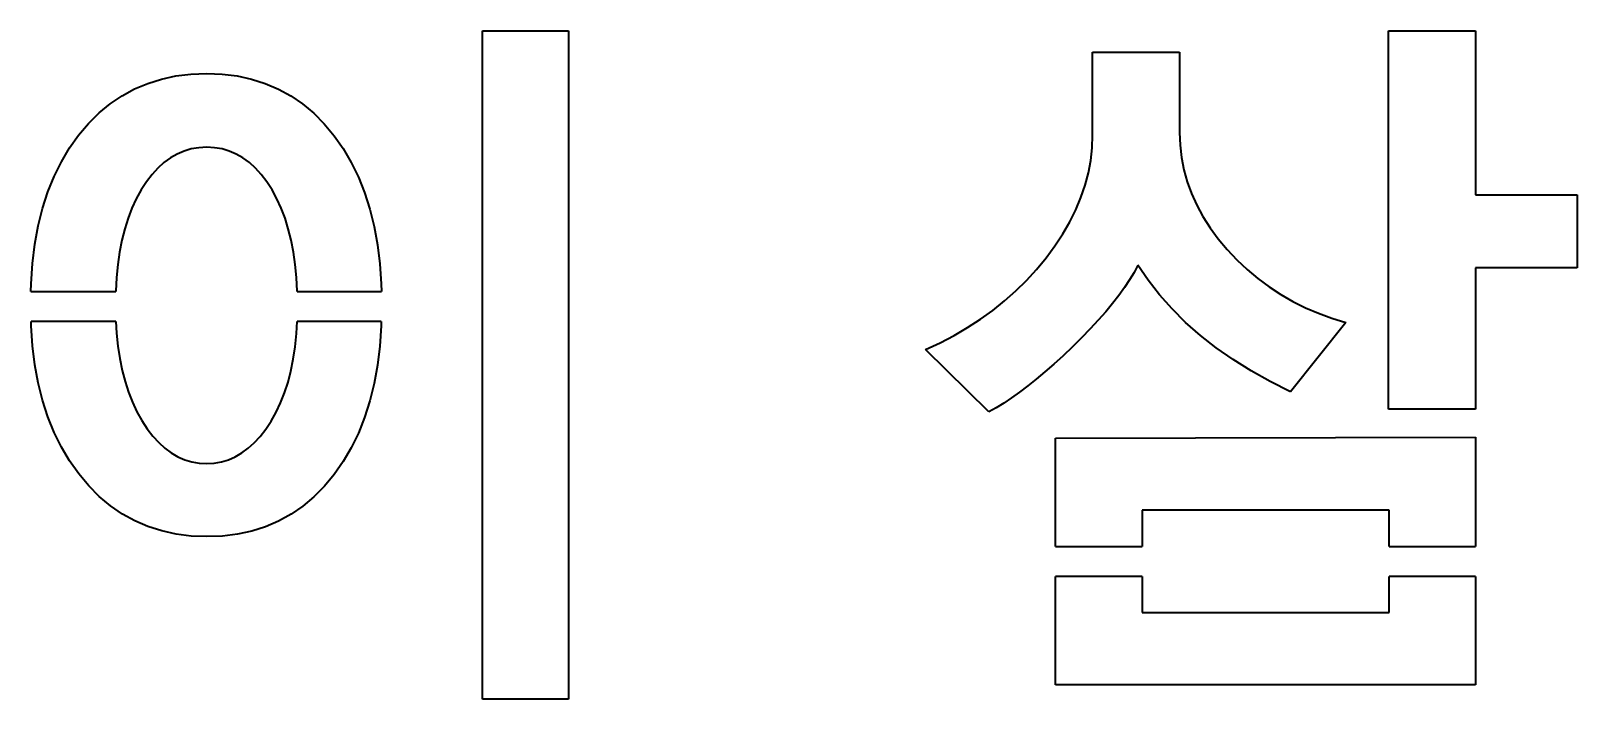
# Model space of a CAD drawing. Extents: x 480 to 710, y 306 to 536.
# Drawn here: x 538.8 to 590.3, y 394 to 416.3 of the extents above; entities that cross this region are included whole.
import ezdxf

# ---------------------------------------------------------------- set-up
doc = ezdxf.new("R2010")
doc.units = 0

msp = doc.modelspace()

# ---------------------------------------------------------------- linework, layer by layer
at = {"color": 7, "lineweight": 35}
for p, q in [((553.820679, 394.014648), (553.820679, 416.29248)), ((556.684814, 416.29248), (556.684814, 394.014648))]:
    msp.add_line(p, q, dxfattribs=at)
at = {"color": 7, "lineweight": 35, "ltscale": 0.071603}
for p, q in [((553.820679, 416.29248), (556.684814, 416.29248)), ((556.684814, 394.014648), (553.820679, 394.014648))]:
    msp.add_line(p, q, dxfattribs=at)
at = {"color": 7, "lineweight": 35, "ltscale": 0.315285}
msp.add_line((584.009521, 403.681091), (584.009521, 416.29248), dxfattribs=at)
at = {"color": 7, "lineweight": 35, "ltscale": 0.072469}
for p, q in [((584.009521, 416.29248), (586.908264, 416.29248)), ((586.908264, 403.681091), (584.009521, 403.681091))]:
    msp.add_line(p, q, dxfattribs=at)
at = {"color": 7, "lineweight": 35, "ltscale": 0.136565}
msp.add_line((586.908264, 416.29248), (586.908264, 410.829865), dxfattribs=at)
at = {"color": 7, "lineweight": 35, "ltscale": 0.069293}
msp.add_line((574.146729, 412.816284), (574.146729, 415.588013), dxfattribs=at)
at = {"color": 7, "lineweight": 35, "ltscale": 0.07247}
msp.add_line((574.146729, 415.588013), (577.045532, 415.588013), dxfattribs=at)
at = {"color": 7, "lineweight": 35, "ltscale": 0.066984}
msp.add_line((577.045532, 415.588013), (577.045532, 412.908661), dxfattribs=at)
at = {"color": 7, "lineweight": 35, "ltscale": 0.012276}
msp.add_line((543.123169, 414.686951), (543.603333, 414.789734), dxfattribs=at)
at = {"color": 7, "lineweight": 35, "ltscale": 0.012633}
msp.add_line((543.603333, 414.789734), (544.104858, 414.85141), dxfattribs=at)
at = {"color": 7, "lineweight": 35, "ltscale": 0.013081}
msp.add_line((544.104858, 414.85141), (544.627686, 414.871979), dxfattribs=at)
at = {"color": 7, "lineweight": 35, "ltscale": 0.013026}
msp.add_line((544.627686, 414.871979), (545.148315, 414.851257), dxfattribs=at)
at = {"color": 7, "lineweight": 35, "ltscale": 0.012575}
msp.add_line((545.148315, 414.851257), (545.647461, 414.789063), dxfattribs=at)
at = {"color": 7, "lineweight": 35, "ltscale": 0.012224}
msp.add_line((545.647461, 414.789063), (546.125305, 414.685425), dxfattribs=at)
at = {"color": 7, "lineweight": 35, "ltscale": 0.011839}
msp.add_line((541.810913, 414.131927), (542.22699, 414.358032), dxfattribs=at)
at = {"color": 7, "lineweight": 35, "ltscale": 0.011874}
msp.add_line((542.22699, 414.358032), (542.664429, 414.54306), dxfattribs=at)
at = {"color": 7, "lineweight": 35, "ltscale": 0.012019}
msp.add_line((542.664429, 414.54306), (543.123169, 414.686951), dxfattribs=at)
at = {"color": 7, "lineweight": 35, "ltscale": 0.011975}
msp.add_line((546.125305, 414.685425), (546.581787, 414.540283), dxfattribs=at)
at = {"color": 7, "lineweight": 35, "ltscale": 0.011836}
msp.add_line((546.581787, 414.540283), (547.016907, 414.353729), dxfattribs=at)
at = {"color": 7, "lineweight": 35, "ltscale": 0.011811}
msp.add_line((547.016907, 414.353729), (547.430664, 414.125671), dxfattribs=at)
at = {"color": 7, "lineweight": 35, "ltscale": 0.012106}
msp.add_line((541.042908, 413.556335), (541.41626, 413.864685), dxfattribs=at)
at = {"color": 7, "lineweight": 35, "ltscale": 0.011916}
msp.add_line((541.41626, 413.864685), (541.810913, 414.131927), dxfattribs=at)
at = {"color": 7, "lineweight": 35, "ltscale": 0.011899}
msp.add_line((547.430664, 414.125671), (547.822998, 413.856201), dxfattribs=at)
at = {"color": 7, "lineweight": 35, "ltscale": 0.012103}
msp.add_line((547.822998, 413.856201), (548.194031, 413.545227), dxfattribs=at)
at = {"color": 7, "lineweight": 35, "ltscale": 0.012792}
msp.add_line((540.360413, 412.816284), (540.690979, 413.206848), dxfattribs=at)
at = {"color": 7, "lineweight": 35, "ltscale": 0.012399}
msp.add_line((540.690979, 413.206848), (541.042908, 413.556335), dxfattribs=at)
at = {"color": 7, "lineweight": 35, "ltscale": 0.01241}
msp.add_line((548.194031, 413.545227), (548.54364, 413.19281), dxfattribs=at)
at = {"color": 7, "lineweight": 35, "ltscale": 0.013096}
msp.add_line((540.056458, 412.389648), (540.360413, 412.816284), dxfattribs=at)
at = {"color": 7, "lineweight": 35, "ltscale": 0.012819}
msp.add_line((548.54364, 413.19281), (548.871948, 412.79895), dxfattribs=at)
at = {"color": 7, "lineweight": 35, "ltscale": 0.013123}
msp.add_line((548.871948, 412.79895), (549.173645, 412.369385), dxfattribs=at)
at = {"color": 7, "lineweight": 35, "ltscale": 0.01054}
msp.add_line((574.131287, 412.394958), (574.146729, 412.816284), dxfattribs=at)
at = {"color": 7, "lineweight": 35, "ltscale": 0.010546}
msp.add_line((577.045532, 412.908661), (577.061401, 412.487122), dxfattribs=at)
at = {"color": 7, "lineweight": 35, "ltscale": 0.013307}
msp.add_line((539.784546, 411.932068), (540.056458, 412.389648), dxfattribs=at)
at = {"color": 7, "lineweight": 35, "ltscale": 0.006427}
msp.add_line((543.640991, 412.184784), (543.417969, 412.056946), dxfattribs=at)
at = {"color": 7, "lineweight": 35, "ltscale": 0.006321}
msp.add_line((543.873474, 412.28421), (543.640991, 412.184784), dxfattribs=at)
at = {"color": 7, "lineweight": 35, "ltscale": 0.006304}
msp.add_line((544.115417, 412.355225), (543.873474, 412.28421), dxfattribs=at)
at = {"color": 7, "lineweight": 35, "ltscale": 0.006375}
for p, q in [((544.366821, 412.397858), (544.115417, 412.355225)), ((543.446838, 402.225922), (543.66687, 402.097046))]:
    msp.add_line(p, q, dxfattribs=at)
at = {"color": 7, "lineweight": 35, "ltscale": 0.006531}
for p, q in [((544.627686, 412.412048), (544.366821, 412.397858)), ((544.88855, 412.397858), (544.627686, 412.412048))]:
    msp.add_line(p, q, dxfattribs=at)
at = {"color": 7, "lineweight": 35, "ltscale": 0.00637}
msp.add_line((545.139771, 412.355225), (544.88855, 412.397858), dxfattribs=at)
at = {"color": 7, "lineweight": 35, "ltscale": 0.006298}
msp.add_line((545.38147, 412.28421), (545.139771, 412.355225), dxfattribs=at)
at = {"color": 7, "lineweight": 35, "ltscale": 0.006311}
msp.add_line((545.613525, 412.184784), (545.38147, 412.28421), dxfattribs=at)
at = {"color": 7, "lineweight": 35, "ltscale": 0.006415}
msp.add_line((545.835999, 412.056946), (545.613525, 412.184784), dxfattribs=at)
at = {"color": 7, "lineweight": 35, "ltscale": 0.013323}
msp.add_line((549.173645, 412.369385), (549.443604, 411.909912), dxfattribs=at)
at = {"color": 7, "lineweight": 35, "ltscale": 0.010527}
msp.add_line((574.084839, 411.97644), (574.131287, 412.394958), dxfattribs=at)
at = {"color": 7, "lineweight": 35, "ltscale": 0.010433}
msp.add_line((577.061401, 412.487122), (577.109009, 412.07251), dxfattribs=at)
at = {"color": 7, "lineweight": 35, "ltscale": 0.013606}
msp.add_line((539.544617, 411.443573), (539.784546, 411.932068), dxfattribs=at)
at = {"color": 7, "lineweight": 35, "ltscale": 0.007214}
msp.add_line((543.000366, 411.716003), (542.805786, 411.50293), dxfattribs=at)
at = {"color": 7, "lineweight": 35, "ltscale": 0.00688}
msp.add_line((543.204407, 411.900665), (543.000366, 411.716003), dxfattribs=at)
at = {"color": 7, "lineweight": 35, "ltscale": 0.006616}
msp.add_line((543.417969, 412.056946), (543.204407, 411.900665), dxfattribs=at)
at = {"color": 7, "lineweight": 35, "ltscale": 0.006604}
msp.add_line((546.04895, 411.900665), (545.835999, 412.056946), dxfattribs=at)
at = {"color": 7, "lineweight": 35, "ltscale": 0.006866}
msp.add_line((546.252258, 411.716003), (546.04895, 411.900665), dxfattribs=at)
at = {"color": 7, "lineweight": 35, "ltscale": 0.007199}
msp.add_line((546.445984, 411.50293), (546.252258, 411.716003), dxfattribs=at)
at = {"color": 7, "lineweight": 35, "ltscale": 0.013607}
msp.add_line((549.443604, 411.909912), (549.681824, 411.420532), dxfattribs=at)
at = {"color": 7, "lineweight": 35, "ltscale": 0.010573}
msp.add_line((574.007446, 411.560669), (574.084839, 411.97644), dxfattribs=at)
at = {"color": 7, "lineweight": 35, "ltscale": 0.010383}
msp.add_line((577.109009, 412.07251), (577.188416, 411.664856), dxfattribs=at)
at = {"color": 7, "lineweight": 35, "ltscale": 0.010397}
msp.add_line((577.188416, 411.664856), (577.299561, 411.264099), dxfattribs=at)
at = {"color": 7, "lineweight": 35, "ltscale": 0.013989}
msp.add_line((539.33667, 410.924103), (539.544617, 411.443573), dxfattribs=at)
at = {"color": 7, "lineweight": 35, "ltscale": 0.008051}
msp.add_line((542.620605, 411.261444), (542.444946, 410.991547), dxfattribs=at)
at = {"color": 7, "lineweight": 35, "ltscale": 0.007608}
msp.add_line((542.805786, 411.50293), (542.620605, 411.261444), dxfattribs=at)
at = {"color": 7, "lineweight": 35, "ltscale": 0.007592}
msp.add_line((546.630127, 411.261444), (546.445984, 411.50293), dxfattribs=at)
at = {"color": 7, "lineweight": 35, "ltscale": 0.008036}
msp.add_line((546.804688, 410.991547), (546.630127, 411.261444), dxfattribs=at)
at = {"color": 7, "lineweight": 35, "ltscale": 0.01397}
msp.add_line((549.681824, 411.420532), (549.888245, 410.901245), dxfattribs=at)
at = {"color": 7, "lineweight": 35, "ltscale": 0.01083}
msp.add_line((573.759827, 410.737457), (573.899109, 411.147675), dxfattribs=at)
at = {"color": 7, "lineweight": 35, "ltscale": 0.010674}
msp.add_line((573.899109, 411.147675), (574.007446, 411.560669), dxfattribs=at)
at = {"color": 7, "lineweight": 35, "ltscale": 0.010474}
msp.add_line((577.299561, 411.264099), (577.442505, 410.87027), dxfattribs=at)
at = {"color": 7, "lineweight": 35, "ltscale": 0.014447}
msp.add_line((539.160767, 410.373657), (539.33667, 410.924103), dxfattribs=at)
at = {"color": 7, "lineweight": 35, "ltscale": 0.008662}
msp.add_line((542.282593, 410.697266), (542.137329, 410.38269), dxfattribs=at)
at = {"color": 7, "lineweight": 35, "ltscale": 0.008402}
msp.add_line((542.444946, 410.991547), (542.282593, 410.697266), dxfattribs=at)
at = {"color": 7, "lineweight": 35, "ltscale": 0.008389}
msp.add_line((546.965942, 410.697266), (546.804688, 410.991547), dxfattribs=at)
at = {"color": 7, "lineweight": 35, "ltscale": 0.008653}
msp.add_line((547.110291, 410.38269), (546.965942, 410.697266), dxfattribs=at)
at = {"color": 7, "lineweight": 35, "ltscale": 0.014408}
msp.add_line((549.888245, 410.901245), (550.062927, 410.35202), dxfattribs=at)
at = {"color": 7, "lineweight": 35, "ltscale": 0.011039}
msp.add_line((573.5896, 410.330017), (573.759827, 410.737457), dxfattribs=at)
at = {"color": 7, "lineweight": 35, "ltscale": 0.010612}
msp.add_line((577.442505, 410.87027), (577.617188, 410.483398), dxfattribs=at)
at = {"color": 7, "lineweight": 35, "ltscale": 0.084596}
for p, q in [((586.908264, 410.829865), (590.292114, 410.829865)), ((590.292114, 408.393036), (586.908264, 408.393036))]:
    msp.add_line(p, q, dxfattribs=at)
at = {"color": 7, "lineweight": 35, "ltscale": 0.060921}
msp.add_line((590.292114, 410.829865), (590.292114, 408.393036), dxfattribs=at)
at = {"color": 7, "lineweight": 35, "ltscale": 0.014973}
msp.add_line((539.016785, 409.792297), (539.160767, 410.373657), dxfattribs=at)
at = {"color": 7, "lineweight": 35, "ltscale": 0.008966}
msp.add_line((542.137329, 410.38269), (542.009094, 410.04776), dxfattribs=at)
at = {"color": 7, "lineweight": 35, "ltscale": 0.008958}
msp.add_line((547.23761, 410.04776), (547.110291, 410.38269), dxfattribs=at)
at = {"color": 7, "lineweight": 35, "ltscale": 0.014912}
msp.add_line((550.062927, 410.35202), (550.205811, 409.772888), dxfattribs=at)
at = {"color": 7, "lineweight": 35, "ltscale": 0.011298}
msp.add_line((573.388428, 409.925354), (573.5896, 410.330017), dxfattribs=at)
at = {"color": 7, "lineweight": 35, "ltscale": 0.010811}
msp.add_line((577.617188, 410.483398), (577.823608, 410.103424), dxfattribs=at)
at = {"color": 7, "lineweight": 35, "ltscale": 0.015561}
msp.add_line((538.904846, 409.179993), (539.016785, 409.792297), dxfattribs=at)
at = {"color": 7, "lineweight": 35, "ltscale": 0.009678}
msp.add_line((541.89801, 409.692505), (541.804016, 409.316956), dxfattribs=at)
at = {"color": 7, "lineweight": 35, "ltscale": 0.009305}
msp.add_line((542.009094, 410.04776), (541.89801, 409.692505), dxfattribs=at)
at = {"color": 7, "lineweight": 35, "ltscale": 0.0093}
msp.add_line((547.347961, 409.692505), (547.23761, 410.04776), dxfattribs=at)
at = {"color": 7, "lineweight": 35, "ltscale": 0.009675}
msp.add_line((547.441345, 409.316956), (547.347961, 409.692505), dxfattribs=at)
at = {"color": 7, "lineweight": 35, "ltscale": 0.015477}
msp.add_line((550.205811, 409.772888), (550.317017, 409.163879), dxfattribs=at)
at = {"color": 7, "lineweight": 35, "ltscale": 0.011603}
msp.add_line((573.156311, 409.523438), (573.388428, 409.925354), dxfattribs=at)
at = {"color": 7, "lineweight": 35, "ltscale": 0.011065}
msp.add_line((577.823608, 410.103424), (578.061829, 409.730408), dxfattribs=at)
at = {"color": 7, "lineweight": 35, "ltscale": 0.011372}
msp.add_line((578.061829, 409.730408), (578.331787, 409.364319), dxfattribs=at)
at = {"color": 7, "lineweight": 35, "ltscale": 0.016206}
msp.add_line((538.824829, 408.536713), (538.904846, 409.179993), dxfattribs=at)
at = {"color": 7, "lineweight": 35, "ltscale": 0.010083}
msp.add_line((541.804016, 409.316956), (541.727112, 408.921051), dxfattribs=at)
at = {"color": 7, "lineweight": 35, "ltscale": 0.01008}
msp.add_line((547.5177, 408.921051), (547.441345, 409.316956), dxfattribs=at)
at = {"color": 7, "lineweight": 35, "ltscale": 0.016097}
msp.add_line((550.317017, 409.163879), (550.396423, 408.524933), dxfattribs=at)
at = {"color": 7, "lineweight": 35, "ltscale": 0.012338}
msp.add_line((572.599182, 408.727966), (572.893188, 409.124329), dxfattribs=at)
at = {"color": 7, "lineweight": 35, "ltscale": 0.011951}
msp.add_line((572.893188, 409.124329), (573.156311, 409.523438), dxfattribs=at)
at = {"color": 7, "lineweight": 35, "ltscale": 0.011727}
for p, q in [((578.331787, 409.364319), (578.633484, 409.005127)), ((578.958862, 408.660645), (579.299866, 408.338531))]:
    msp.add_line(p, q, dxfattribs=at)
at = {"color": 7, "lineweight": 35, "ltscale": 0.010513}
msp.add_line((541.727112, 408.921051), (541.667236, 408.504822), dxfattribs=at)
at = {"color": 7, "lineweight": 35, "ltscale": 0.010511}
msp.add_line((547.577148, 408.504822), (547.5177, 408.921051), dxfattribs=at)
at = {"color": 7, "lineweight": 35, "ltscale": 0.012517}
msp.add_line((572.280457, 408.341858), (572.599182, 408.727966), dxfattribs=at)
at = {"color": 7, "lineweight": 35, "ltscale": 0.011846}
msp.add_line((578.633484, 409.005127), (578.958862, 408.660645), dxfattribs=at)
at = {"color": 7, "lineweight": 35, "ltscale": 0.016898}
msp.add_line((538.776855, 407.862488), (538.824829, 408.536713), dxfattribs=at)
at = {"color": 7, "lineweight": 35, "ltscale": 0.011441}
msp.add_line((541.624512, 408.068298), (541.598877, 407.611389), dxfattribs=at)
at = {"color": 7, "lineweight": 35, "ltscale": 0.010965}
msp.add_line((541.667236, 408.504822), (541.624512, 408.068298), dxfattribs=at)
at = {"color": 7, "lineweight": 35, "ltscale": 0.010964}
msp.add_line((547.619568, 408.068298), (547.577148, 408.504822), dxfattribs=at)
at = {"color": 7, "lineweight": 35, "ltscale": 0.01144}
msp.add_line((547.64502, 407.611389), (547.619568, 408.068298), dxfattribs=at)
at = {"color": 7, "lineweight": 35, "ltscale": 0.016764}
msp.add_line((550.396423, 408.524933), (550.444031, 407.856079), dxfattribs=at)
at = {"color": 7, "lineweight": 35, "ltscale": 0.012484}
for p, q in [((571.943237, 407.973572), (572.280457, 408.341858)), ((571.587524, 407.623077), (571.943237, 407.973572))]:
    msp.add_line(p, q, dxfattribs=at)
at = {"color": 7, "lineweight": 35, "ltscale": 0.007282}
msp.add_line((575.529724, 408.241974), (575.380127, 407.992065), dxfattribs=at)
at = {"color": 7, "lineweight": 35, "ltscale": 0.006899}
msp.add_line((575.659668, 408.485413), (575.529724, 408.241974), dxfattribs=at)
at = {"color": 7, "lineweight": 35, "ltscale": 0.015262}
msp.add_line((576.001465, 407.979584), (575.659668, 408.485413), dxfattribs=at)
at = {"color": 7, "lineweight": 35, "ltscale": 0.011645}
msp.add_line((579.299866, 408.338531), (579.656433, 408.038818), dxfattribs=at)
at = {"color": 7, "lineweight": 35, "ltscale": 0.117799}
msp.add_line((586.908264, 408.393036), (586.908264, 403.681091), dxfattribs=at)
at = {"color": 7, "lineweight": 35, "ltscale": 0.006564}
msp.add_line((538.770935, 407.600006), (538.776855, 407.862488), dxfattribs=at)
at = {"color": 7, "lineweight": 35, "ltscale": 0.070694}
msp.add_line((538.770935, 407.600006), (541.598694, 407.600006), dxfattribs=at)
at = {"color": 7, "lineweight": 35, "ltscale": 0.000285}
for p, q in [((541.598877, 407.611389), (541.598694, 407.600006)), ((547.645264, 407.600006), (547.64502, 407.611389))]:
    msp.add_line(p, q, dxfattribs=at)
at = {"color": 7, "lineweight": 35, "ltscale": 0.070114}
msp.add_line((547.645264, 407.600006), (550.449829, 407.600006), dxfattribs=at)
at = {"color": 7, "lineweight": 35, "ltscale": 0.006403}
msp.add_line((550.444031, 407.856079), (550.449829, 407.600006), dxfattribs=at)
at = {"color": 7, "lineweight": 35, "ltscale": 0.012519}
msp.add_line((571.213318, 407.290344), (571.587524, 407.623077), dxfattribs=at)
at = {"color": 7, "lineweight": 35, "ltscale": 0.00809}
msp.add_line((575.210938, 407.735657), (575.022156, 407.472839), dxfattribs=at)
at = {"color": 7, "lineweight": 35, "ltscale": 0.00768}
msp.add_line((575.380127, 407.992065), (575.210938, 407.735657), dxfattribs=at)
at = {"color": 7, "lineweight": 35, "ltscale": 0.015432}
msp.add_line((576.38031, 407.492218), (576.001465, 407.979584), dxfattribs=at)
at = {"color": 7, "lineweight": 35, "ltscale": 0.011602}
for p, q in [((579.656433, 408.038818), (580.028564, 407.761536)), ((580.028564, 407.761536), (580.416382, 407.506653))]:
    msp.add_line(p, q, dxfattribs=at)
at = {"color": 7, "lineweight": 35, "ltscale": 0.012584}
msp.add_line((570.820679, 406.975403), (571.213318, 407.290344), dxfattribs=at)
at = {"color": 7, "lineweight": 35, "ltscale": 0.008948}
msp.add_line((574.813721, 407.203491), (574.585571, 406.927704), dxfattribs=at)
at = {"color": 7, "lineweight": 35, "ltscale": 0.008514}
msp.add_line((575.022156, 407.472839), (574.813721, 407.203491), dxfattribs=at)
at = {"color": 7, "lineweight": 35, "ltscale": 0.015667}
msp.add_line((576.796082, 407.023346), (576.38031, 407.492218), dxfattribs=at)
at = {"color": 7, "lineweight": 35, "ltscale": 0.015965}
msp.add_line((577.248779, 406.572937), (576.796082, 407.023346), dxfattribs=at)
at = {"color": 7, "lineweight": 35, "ltscale": 0.011638}
msp.add_line((580.416382, 407.506653), (580.819702, 407.27417), dxfattribs=at)
at = {"color": 7, "lineweight": 35, "ltscale": 0.011717}
msp.add_line((580.819702, 407.27417), (581.238647, 407.064087), dxfattribs=at)
at = {"color": 7, "lineweight": 35, "ltscale": 0.011832}
msp.add_line((581.238647, 407.064087), (581.673157, 406.876434), dxfattribs=at)
at = {"color": 7, "lineweight": 35, "ltscale": 0.003432}
msp.add_line((538.776917, 406.462769), (538.773743, 406.600006), dxfattribs=at)
at = {"color": 7, "lineweight": 35, "ltscale": 0.070728}
msp.add_line((541.602844, 406.600006), (538.773743, 406.600006), dxfattribs=at)
at = {"color": 7, "lineweight": 35, "ltscale": 0.009713}
msp.add_line((541.602844, 406.600006), (541.625488, 406.212158), dxfattribs=at)
at = {"color": 7, "lineweight": 35, "ltscale": 0.010007}
msp.add_line((547.618408, 406.200378), (547.641479, 406.600006), dxfattribs=at)
at = {"color": 7, "lineweight": 35, "ltscale": 0.070146}
msp.add_line((550.447327, 406.600006), (547.641479, 406.600006), dxfattribs=at)
at = {"color": 7, "lineweight": 35, "ltscale": 0.003592}
msp.add_line((550.447327, 406.600006), (550.444092, 406.45636), dxfattribs=at)
at = {"color": 7, "lineweight": 35, "ltscale": 0.01281}
msp.add_line((569.979919, 406.398895), (570.409485, 406.678253), dxfattribs=at)
at = {"color": 7, "lineweight": 35, "ltscale": 0.012683}
msp.add_line((570.409485, 406.678253), (570.820679, 406.975403), dxfattribs=at)
at = {"color": 7, "lineweight": 35, "ltscale": 0.009838}
msp.add_line((574.337891, 406.645447), (574.070496, 406.35675), dxfattribs=at)
at = {"color": 7, "lineweight": 35, "ltscale": 0.009388}
msp.add_line((574.585571, 406.927704), (574.337891, 406.645447), dxfattribs=at)
at = {"color": 7, "lineweight": 35, "ltscale": 0.016324}
msp.add_line((577.738464, 406.140991), (577.248779, 406.572937), dxfattribs=at)
at = {"color": 7, "lineweight": 35, "ltscale": 0.073949}
msp.add_line((582.588989, 406.568298), (580.74115, 404.258545), dxfattribs=at)
at = {"color": 7, "lineweight": 35, "ltscale": 0.011988}
msp.add_line((581.673157, 406.876434), (582.123291, 406.711182), dxfattribs=at)
at = {"color": 7, "lineweight": 35, "ltscale": 0.012178}
msp.add_line((582.123291, 406.711182), (582.588989, 406.568298), dxfattribs=at)
at = {"color": 7, "lineweight": 35, "ltscale": 0.01668}
msp.add_line((538.825073, 405.797302), (538.776917, 406.462769), dxfattribs=at)
at = {"color": 7, "lineweight": 35, "ltscale": 0.010854}
msp.add_line((541.625488, 406.212158), (541.669373, 405.780212), dxfattribs=at)
at = {"color": 7, "lineweight": 35, "ltscale": 0.010962}
msp.add_line((547.574524, 405.764099), (547.618408, 406.200378), dxfattribs=at)
at = {"color": 7, "lineweight": 35, "ltscale": 0.016813}
msp.add_line((550.444092, 406.45636), (550.396606, 405.785522), dxfattribs=at)
at = {"color": 7, "lineweight": 35, "ltscale": 0.013162}
msp.add_line((569.065186, 405.893494), (569.531799, 406.137299), dxfattribs=at)
at = {"color": 7, "lineweight": 35, "ltscale": 0.012972}
msp.add_line((569.531799, 406.137299), (569.979919, 406.398895), dxfattribs=at)
at = {"color": 7, "lineweight": 35, "ltscale": 0.010752}
msp.add_line((573.783508, 406.061523), (573.476929, 405.759888), dxfattribs=at)
at = {"color": 7, "lineweight": 35, "ltscale": 0.010293}
msp.add_line((574.070496, 406.35675), (573.783508, 406.061523), dxfattribs=at)
at = {"color": 7, "lineweight": 35, "ltscale": 0.016738}
msp.add_line((578.265076, 405.727539), (577.738464, 406.140991), dxfattribs=at)
at = {"color": 7, "lineweight": 35, "ltscale": 0.016035}
msp.add_line((538.905334, 405.16095), (538.825073, 405.797302), dxfattribs=at)
at = {"color": 7, "lineweight": 35, "ltscale": 0.010427}
msp.add_line((541.669373, 405.780212), (541.730774, 405.367676), dxfattribs=at)
at = {"color": 7, "lineweight": 35, "ltscale": 0.010509}
msp.add_line((547.513123, 405.348267), (547.574524, 405.764099), dxfattribs=at)
at = {"color": 7, "lineweight": 35, "ltscale": 0.016139}
msp.add_line((550.396606, 405.785522), (550.317505, 405.144836), dxfattribs=at)
at = {"color": 7, "lineweight": 35, "ltscale": 0.013378}
msp.add_line((568.580139, 405.66748), (569.065186, 405.893494), dxfattribs=at)
at = {"color": 7, "lineweight": 35, "ltscale": 0.074112}
msp.add_line((570.693604, 403.588684), (568.580139, 405.66748), dxfattribs=at)
at = {"color": 7, "lineweight": 35, "ltscale": 0.010765}
msp.add_line((573.476929, 405.759888), (573.164307, 405.463776), dxfattribs=at)
at = {"color": 7, "lineweight": 35, "ltscale": 0.017205}
msp.add_line((578.828674, 405.332581), (578.265076, 405.727539), dxfattribs=at)
at = {"color": 7, "lineweight": 35, "ltscale": 0.015439}
msp.add_line((539.0177, 404.553711), (538.905334, 405.16095), dxfattribs=at)
at = {"color": 7, "lineweight": 35, "ltscale": 0.010025}
msp.add_line((541.730774, 405.367676), (541.809814, 404.974548), dxfattribs=at)
at = {"color": 7, "lineweight": 35, "ltscale": 0.009649}
msp.add_line((541.809814, 404.974548), (541.906311, 404.60083), dxfattribs=at)
at = {"color": 7, "lineweight": 35, "ltscale": 0.010079}
msp.add_line((547.434082, 404.952911), (547.513123, 405.348267), dxfattribs=at)
at = {"color": 7, "lineweight": 35, "ltscale": 0.015512}
msp.add_line((550.317505, 405.144836), (550.206787, 404.534302), dxfattribs=at)
at = {"color": 7, "lineweight": 35, "ltscale": 0.009892}
msp.add_line((572.859253, 405.185211), (572.56189, 404.924194), dxfattribs=at)
at = {"color": 7, "lineweight": 35, "ltscale": 0.010328}
msp.add_line((573.164307, 405.463776), (572.859253, 405.185211), dxfattribs=at)
at = {"color": 7, "lineweight": 35, "ltscale": 0.01772}
msp.add_line((579.429199, 404.956085), (578.828674, 405.332581), dxfattribs=at)
at = {"color": 7, "lineweight": 35, "ltscale": 0.014898}
msp.add_line((539.16217, 403.975586), (539.0177, 404.553711), dxfattribs=at)
at = {"color": 7, "lineweight": 35, "ltscale": 0.009306}
msp.add_line((541.906311, 404.60083), (542.020447, 404.246521), dxfattribs=at)
at = {"color": 7, "lineweight": 35, "ltscale": 0.00931}
msp.add_line((547.22345, 404.22348), (547.337524, 404.577972), dxfattribs=at)
at = {"color": 7, "lineweight": 35, "ltscale": 0.009679}
msp.add_line((547.337524, 404.577972), (547.434082, 404.952911), dxfattribs=at)
at = {"color": 7, "lineweight": 35, "ltscale": 0.01494}
msp.add_line((550.206787, 404.534302), (550.064392, 403.953918), dxfattribs=at)
at = {"color": 7, "lineweight": 35, "ltscale": 0.008616}
msp.add_line((571.98999, 404.454865), (571.715454, 404.246521), dxfattribs=at)
at = {"color": 7, "lineweight": 35, "ltscale": 0.009035}
msp.add_line((572.272095, 404.680756), (571.98999, 404.454865), dxfattribs=at)
at = {"color": 7, "lineweight": 35, "ltscale": 0.009462}
msp.add_line((572.56189, 404.924194), (572.272095, 404.680756), dxfattribs=at)
at = {"color": 7, "lineweight": 35, "ltscale": 0.018279}
msp.add_line((580.066711, 404.598083), (579.429199, 404.956085), dxfattribs=at)
at = {"color": 7, "lineweight": 35, "ltscale": 0.018877}
msp.add_line((580.74115, 404.258545), (580.066711, 404.598083), dxfattribs=at)
at = {"color": 7, "lineweight": 35, "ltscale": 0.014419}
msp.add_line((539.338806, 403.426544), (539.16217, 403.975586), dxfattribs=at)
at = {"color": 7, "lineweight": 35, "ltscale": 0.008997}
msp.add_line((542.020447, 404.246521), (542.1521, 403.911591), dxfattribs=at)
at = {"color": 7, "lineweight": 35, "ltscale": 0.008977}
msp.add_line((547.091797, 403.889404), (547.22345, 404.22348), dxfattribs=at)
at = {"color": 7, "lineweight": 35, "ltscale": 0.014428}
msp.add_line((550.064392, 403.953918), (549.89032, 403.403687), dxfattribs=at)
at = {"color": 7, "lineweight": 35, "ltscale": 0.007795}
msp.add_line((571.448547, 404.055725), (571.18927, 403.882507), dxfattribs=at)
at = {"color": 7, "lineweight": 35, "ltscale": 0.008202}
msp.add_line((571.715454, 404.246521), (571.448547, 404.055725), dxfattribs=at)
at = {"color": 7, "lineweight": 35, "ltscale": 0.014006}
msp.add_line((539.547485, 402.906616), (539.338806, 403.426544), dxfattribs=at)
at = {"color": 7, "lineweight": 35, "ltscale": 0.008726}
msp.add_line((542.1521, 403.911591), (542.301331, 403.596069), dxfattribs=at)
at = {"color": 7, "lineweight": 35, "ltscale": 0.008496}
msp.add_line((542.301331, 403.596069), (542.468079, 403.299957), dxfattribs=at)
at = {"color": 7, "lineweight": 35, "ltscale": 0.008431}
msp.add_line((546.775818, 403.282654), (546.942566, 403.575806), dxfattribs=at)
at = {"color": 7, "lineweight": 35, "ltscale": 0.008682}
msp.add_line((546.942566, 403.575806), (547.091797, 403.889404), dxfattribs=at)
at = {"color": 7, "lineweight": 35, "ltscale": 0.00701}
msp.add_line((570.937622, 403.726807), (570.693604, 403.588684), dxfattribs=at)
at = {"color": 7, "lineweight": 35, "ltscale": 0.007398}
msp.add_line((571.18927, 403.882507), (570.937622, 403.726807), dxfattribs=at)
at = {"color": 7, "lineweight": 35, "ltscale": 0.013668}
msp.add_line((539.788269, 402.415771), (539.547485, 402.906616), dxfattribs=at)
at = {"color": 7, "lineweight": 35, "ltscale": 0.008149}
msp.add_line((542.468079, 403.299957), (542.647644, 403.027893), dxfattribs=at)
at = {"color": 7, "lineweight": 35, "ltscale": 0.007685}
msp.add_line((542.647644, 403.027893), (542.835327, 402.784424), dxfattribs=at)
at = {"color": 7, "lineweight": 35, "ltscale": 0.007621}
msp.add_line((546.408997, 402.773346), (546.596313, 403.013855), dxfattribs=at)
at = {"color": 7, "lineweight": 35, "ltscale": 0.008081}
msp.add_line((546.596313, 403.013855), (546.775818, 403.282654), dxfattribs=at)
at = {"color": 7, "lineweight": 35, "ltscale": 0.013983}
msp.add_line((549.89032, 403.403687), (549.684631, 402.883575), dxfattribs=at)
at = {"color": 7, "lineweight": 35, "ltscale": 0.013409}
msp.add_line((540.061157, 401.954041), (539.788269, 402.415771), dxfattribs=at)
at = {"color": 7, "lineweight": 35, "ltscale": 0.007265}
msp.add_line((542.835327, 402.784424), (543.031067, 402.569611), dxfattribs=at)
at = {"color": 7, "lineweight": 35, "ltscale": 0.006902}
msp.add_line((543.031067, 402.569611), (543.234924, 402.383453), dxfattribs=at)
at = {"color": 7, "lineweight": 35, "ltscale": 0.006601}
msp.add_line((543.234924, 402.383453), (543.446838, 402.225922), dxfattribs=at)
at = {"color": 7, "lineweight": 35, "ltscale": 0.006849}
msp.add_line((546.010803, 402.377197), (546.213867, 402.561127), dxfattribs=at)
at = {"color": 7, "lineweight": 35, "ltscale": 0.007207}
msp.add_line((546.213867, 402.561127), (546.408997, 402.773346), dxfattribs=at)
at = {"color": 7, "lineweight": 35, "ltscale": 0.013318}
msp.add_line((549.447327, 402.393616), (549.178345, 401.933777), dxfattribs=at)
at = {"color": 7, "lineweight": 35, "ltscale": 0.01361}
msp.add_line((549.684631, 402.883575), (549.447327, 402.393616), dxfattribs=at)
at = {"color": 7, "lineweight": 35, "ltscale": 0.349932}
msp.add_line((572.911011, 402.710968), (586.908264, 402.745605), dxfattribs=at)
at = {"color": 7, "lineweight": 35, "ltscale": 0.090274}
msp.add_line((572.911011, 399.100006), (572.911011, 402.710968), dxfattribs=at)
at = {"color": 7, "lineweight": 35, "ltscale": 0.09114}
msp.add_line((586.908264, 402.745605), (586.908264, 399.100006), dxfattribs=at)
at = {"color": 7, "lineweight": 35, "ltscale": 0.013233}
msp.add_line((540.36615, 401.521423), (540.061157, 401.954041), dxfattribs=at)
at = {"color": 7, "lineweight": 35, "ltscale": 0.006229}
msp.add_line((543.66687, 402.097046), (543.894958, 401.996796), dxfattribs=at)
at = {"color": 7, "lineweight": 35, "ltscale": 0.006169}
msp.add_line((543.894958, 401.996796), (544.131104, 401.925171), dxfattribs=at)
at = {"color": 7, "lineweight": 35, "ltscale": 0.0062}
msp.add_line((544.131104, 401.925171), (544.375366, 401.882233), dxfattribs=at)
at = {"color": 7, "lineweight": 35, "ltscale": 0.006318}
msp.add_line((544.375366, 401.882233), (544.627686, 401.86792), dxfattribs=at)
at = {"color": 7, "lineweight": 35, "ltscale": 0.006265}
msp.add_line((544.627686, 401.86792), (544.877869, 401.88205), dxfattribs=at)
at = {"color": 7, "lineweight": 35, "ltscale": 0.00615}
msp.add_line((544.877869, 401.88205), (545.120178, 401.9245), dxfattribs=at)
at = {"color": 7, "lineweight": 35, "ltscale": 0.006122}
msp.add_line((545.120178, 401.9245), (545.354614, 401.995239), dxfattribs=at)
at = {"color": 7, "lineweight": 35, "ltscale": 0.006181}
msp.add_line((545.354614, 401.995239), (545.581177, 402.094269), dxfattribs=at)
at = {"color": 7, "lineweight": 35, "ltscale": 0.006328}
msp.add_line((545.581177, 402.094269), (545.799927, 402.221588), dxfattribs=at)
at = {"color": 7, "lineweight": 35, "ltscale": 0.006552}
msp.add_line((545.799927, 402.221588), (546.010803, 402.377197), dxfattribs=at)
at = {"color": 7, "lineweight": 35, "ltscale": 0.01311}
msp.add_line((549.178345, 401.933777), (548.877686, 401.50412), dxfattribs=at)
at = {"color": 7, "lineweight": 35, "ltscale": 0.012935}
msp.add_line((540.697754, 401.124268), (540.36615, 401.521423), dxfattribs=at)
at = {"color": 7, "lineweight": 35, "ltscale": 0.012803}
msp.add_line((548.877686, 401.50412), (548.550415, 401.110229), dxfattribs=at)
at = {"color": 7, "lineweight": 35, "ltscale": 0.012515}
msp.add_line((541.050354, 400.768921), (540.697754, 401.124268), dxfattribs=at)
at = {"color": 7, "lineweight": 35, "ltscale": 0.0124}
msp.add_line((548.550415, 401.110229), (548.201416, 400.757813), dxfattribs=at)
at = {"color": 7, "lineweight": 35, "ltscale": 0.012194}
msp.add_line((541.42395, 400.455353), (541.050354, 400.768921), dxfattribs=at)
at = {"color": 7, "lineweight": 35, "ltscale": 0.011978}
msp.add_line((541.818542, 400.183594), (541.42395, 400.455353), dxfattribs=at)
at = {"color": 7, "lineweight": 35, "ltscale": 0.011902}
msp.add_line((547.830688, 400.446869), (547.438232, 400.177368), dxfattribs=at)
at = {"color": 7, "lineweight": 35, "ltscale": 0.012097}
msp.add_line((548.201416, 400.757813), (547.830688, 400.446869), dxfattribs=at)
at = {"color": 7, "lineweight": 35, "ltscale": 0.011875}
msp.add_line((542.234192, 399.953674), (541.818542, 400.183594), dxfattribs=at)
at = {"color": 7, "lineweight": 35, "ltscale": 0.011888}
msp.add_line((542.670898, 399.765533), (542.234192, 399.953674), dxfattribs=at)
at = {"color": 7, "lineweight": 35, "ltscale": 0.011853}
msp.add_line((547.024109, 399.949341), (546.588257, 399.762756), dxfattribs=at)
at = {"color": 7, "lineweight": 35, "ltscale": 0.011819}
msp.add_line((547.438232, 400.177368), (547.024109, 399.949341), dxfattribs=at)
at = {"color": 7, "lineweight": 35, "ltscale": 0.205859}
for p, q in [((584.032593, 400.308807), (575.798218, 400.308807)), ((575.798218, 396.901855), (584.032593, 396.901855))]:
    msp.add_line(p, q, dxfattribs=at)
at = {"color": 7, "lineweight": 35, "ltscale": 0.03022}
for p, q in [((575.798218, 400.308807), (575.798218, 399.100006)), ((584.032593, 399.100006), (584.032593, 400.308807))]:
    msp.add_line(p, q, dxfattribs=at)
at = {"color": 7, "lineweight": 35, "ltscale": 0.012012}
msp.add_line((543.12854, 399.619202), (542.670898, 399.765533), dxfattribs=at)
at = {"color": 7, "lineweight": 35, "ltscale": 0.012249}
msp.add_line((543.607239, 399.514709), (543.12854, 399.619202), dxfattribs=at)
at = {"color": 7, "lineweight": 35, "ltscale": 0.012592}
msp.add_line((544.106995, 399.451965), (543.607239, 399.514709), dxfattribs=at)
at = {"color": 7, "lineweight": 35, "ltscale": 0.013028}
msp.add_line((544.627686, 399.431091), (544.106995, 399.451965), dxfattribs=at)
at = {"color": 7, "lineweight": 35, "ltscale": 0.013078}
msp.add_line((545.150391, 399.451813), (544.627686, 399.431091), dxfattribs=at)
at = {"color": 7, "lineweight": 35, "ltscale": 0.012622}
msp.add_line((545.651428, 399.514008), (545.150391, 399.451813), dxfattribs=at)
at = {"color": 7, "lineweight": 35, "ltscale": 0.012258}
msp.add_line((546.130676, 399.617645), (545.651428, 399.514008), dxfattribs=at)
at = {"color": 7, "lineweight": 35, "ltscale": 0.012001}
msp.add_line((546.588257, 399.762756), (546.130676, 399.617645), dxfattribs=at)
at = {"color": 7, "lineweight": 35, "ltscale": 0.07218}
for p, q in [((572.911011, 399.100006), (575.798218, 399.100006)), ((575.798218, 398.100006), (572.911011, 398.100006))]:
    msp.add_line(p, q, dxfattribs=at)
at = {"color": 7, "lineweight": 35, "ltscale": 0.071892}
for p, q in [((584.032593, 399.100006), (586.908264, 399.100006)), ((586.908264, 398.100006), (584.032593, 398.100006))]:
    msp.add_line(p, q, dxfattribs=at)
at = {"color": 7, "lineweight": 35, "ltscale": 0.090296}
for p, q in [((572.911011, 394.488159), (572.911011, 398.100006)), ((586.908264, 398.100006), (586.908264, 394.488159))]:
    msp.add_line(p, q, dxfattribs=at)
at = {"color": 7, "lineweight": 35, "ltscale": 0.029954}
for p, q in [((575.798218, 398.100006), (575.798218, 396.901855)), ((584.032593, 396.901855), (584.032593, 398.100006))]:
    msp.add_line(p, q, dxfattribs=at)
at = {"color": 7, "lineweight": 35, "ltscale": 0.349931}
msp.add_line((586.908264, 394.488159), (572.911011, 394.488159), dxfattribs=at)

doc.saveas('drawing.dxf')
